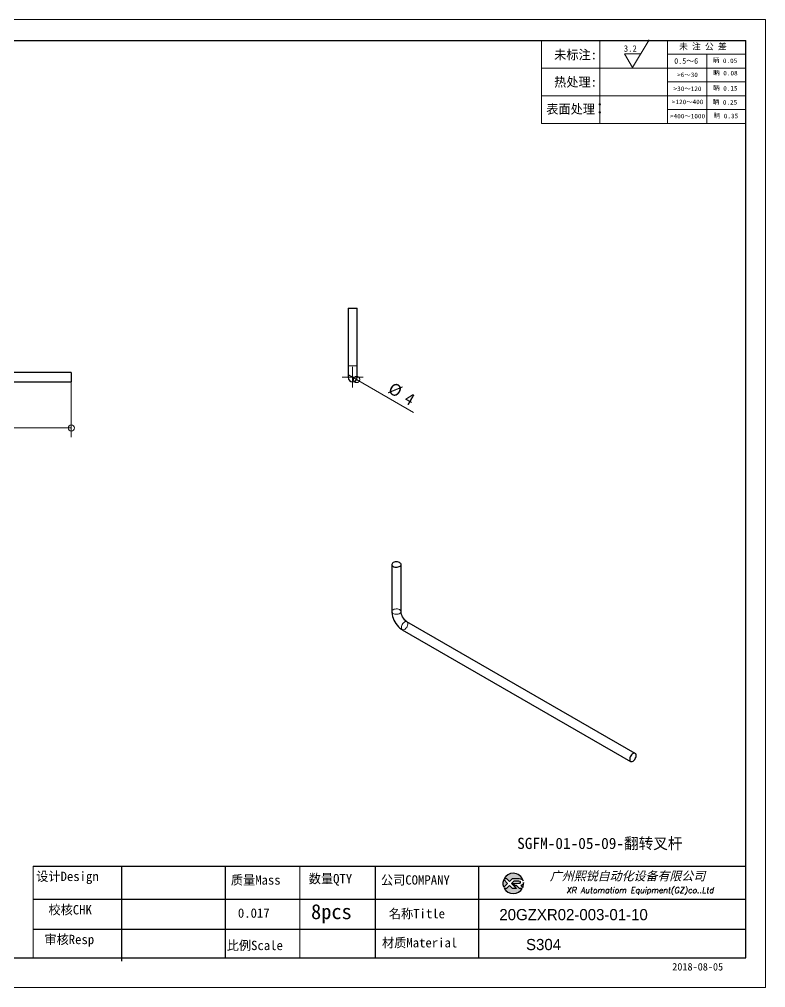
# Model space of a CAD drawing. Header units: millimetres. Extents: x -3862 to 6257, y -4684 to -2127.
# Drawn here: x 4657 to 4980.5, y -4683.6 to -4263.6 of the extents above; entities that cross this region are included whole.
import ezdxf
from ezdxf.enums import TextEntityAlignment as Align

# ---------------------------------------------------------------- set-up
doc = ezdxf.new("R2010")
doc.units = ezdxf.units.MM
for name, pattern in [('AXES', [2, 1.25, -0.25, 0.25, -0.25]), ('DASHED', [19.05, 12.7, -6.35]), ('PHANTOM', [12.7, 6.35, -1.27, 1.27, -1.27, 1.27, -1.27])]:
    doc.linetypes.add(name, pattern=pattern)
for name, color, linetype in [('10', 16, 'Continuous'), ('11', 7, 'Continuous'), ('12', 7, 'Continuous'), ('6', 7, 'Continuous'), ('DIM', 3, 'Continuous'), ('layer 1', 7, 'Continuous'), ('图\\M+19E79\\M+195B6\\M+18E9A', 7, 'Continuous')]:
    doc.layers.add(name, color=color, linetype=linetype)
doc.styles.add('STYLE1', font='')
doc.styles.add('标题\\M+18E9A', font='romand.shx', dxfattribs={"oblique": 10, "bigfont": 'bigfont.shx'})
doc.styles.get('STYLE1').set_extended_font_data('SimSun')

# ---------------------------------------------------------------- blocks, each defined once
blk = doc.blocks.new('*D119')
at = {"layer": '11', "color": 7, "linetype": 'Continuous', "lineweight": 13, "ltscale": 2, "insert": (429.7, 258.15), "char_height": 5.25, "attachment_point": 7, "rotation": 330}
blk.add_mtext('{{%%c}}', dxfattribs=at)
blk = doc.blocks.new('*D120')
at = {"layer": '11', "color": 7, "linetype": 'Continuous', "lineweight": 13, "ltscale": 2, "insert": (436.82, 254.01), "char_height": 5.25, "attachment_point": 7, "rotation": 330}
blk.add_mtext('{4 }', dxfattribs=at)
blk = doc.blocks.new('*D121')
at = {"layer": '10', "color": 16, "linetype": 'Continuous', "lineweight": 13, "ltscale": 2, "insert": (532.49, 405.91), "char_height": 2.7781, "attachment_point": 7}
blk.add_mtext('{\\fSIMSUN|b0|i0|c0|p49;3.2}', dxfattribs=at)
blk = doc.blocks.new('*D122')
at = {"layer": '10', "color": 7, "linetype": 'Continuous', "lineweight": 13, "ltscale": 2, "insert": (571.14, 401.03), "char_height": 1.9844, "attachment_point": 7}
blk.add_mtext('{\\fSIMSUN|b0|i0|c0|p49;眪', dxfattribs=at)
blk = doc.blocks.new('*D123')
at = {"layer": '10', "color": 5, "linetype": 'Continuous', "lineweight": 13, "ltscale": 2, "insert": (573.92, 401.03), "char_height": 1.9844, "attachment_point": 7}
blk.add_mtext('{\\fSIMSUN|b0|i0|c0|p49; 0.05}', dxfattribs=at)
blk = doc.blocks.new('*D124')
at = {"layer": '10', "color": 7, "linetype": 'Continuous', "lineweight": 13, "ltscale": 2, "insert": (571.3, 395.66), "char_height": 1.9844, "attachment_point": 7}
blk.add_mtext('{\\fSIMSUN|b0|i0|c0|p49;眪', dxfattribs=at)
blk = doc.blocks.new('*D125')
at = {"layer": '10', "color": 7, "linetype": 'Continuous', "lineweight": 13, "ltscale": 2, "insert": (574.08, 395.66), "char_height": 1.9844, "attachment_point": 7}
blk.add_mtext('{\\fSIMSUN|b0|i0|c0|p49; 0.08}', dxfattribs=at)
blk = doc.blocks.new('*D126')
at = {"layer": '10', "color": 7, "linetype": 'Continuous', "lineweight": 13, "ltscale": 2, "insert": (571.27, 389.07), "char_height": 1.9844, "attachment_point": 7}
blk.add_mtext('{\\fSIMSUN|b0|i0|c0|p49;眪', dxfattribs=at)
blk = doc.blocks.new('*D127')
at = {"layer": '10', "color": 7, "linetype": 'Continuous', "lineweight": 13, "ltscale": 2, "insert": (574.06, 389.07), "char_height": 1.9844, "attachment_point": 7}
blk.add_mtext('{\\fSIMSUN|b0|i0|c0|p49; 0.15}', dxfattribs=at)
blk = doc.blocks.new('*D128')
at = {"layer": '10', "color": 7, "linetype": 'Continuous', "lineweight": 13, "ltscale": 2, "insert": (571.13, 383.01), "char_height": 1.9844, "attachment_point": 7}
blk.add_mtext('{\\fSIMSUN|b0|i0|c0|p49;眪', dxfattribs=at)
blk = doc.blocks.new('*D129')
at = {"layer": '10', "color": 7, "linetype": 'Continuous', "lineweight": 13, "ltscale": 2, "insert": (573.92, 383.01), "char_height": 1.9844, "attachment_point": 7}
blk.add_mtext('{\\fSIMSUN|b0|i0|c0|p49; 0.25}', dxfattribs=at)
blk = doc.blocks.new('*D130')
at = {"layer": '10', "color": 7, "linetype": 'Continuous', "lineweight": 13, "ltscale": 2, "insert": (571.53, 377.07), "char_height": 1.9844, "attachment_point": 7}
blk.add_mtext('{\\fSIMSUN|b0|i0|c0|p49;眪', dxfattribs=at)
blk = doc.blocks.new('*D131')
at = {"layer": '10', "color": 7, "linetype": 'Continuous', "lineweight": 13, "ltscale": 2, "insert": (574.31, 377.07), "char_height": 1.9844, "attachment_point": 7}
blk.add_mtext('{\\fSIMSUN|b0|i0|c0|p49; 0.35}', dxfattribs=at)
blk = doc.blocks.new('*D132')
at = {"layer": '10', "color": 7, "linetype": 'Continuous', "lineweight": 13, "ltscale": 2, "insert": (281.3, 17.71), "char_height": 4.054, "attachment_point": 7}
blk.add_mtext('{审核Resp}', dxfattribs=at)
blk = doc.blocks.new('*D133')
at = {"layer": '10', "color": 7, "linetype": 'Continuous', "lineweight": 13, "ltscale": 2, "insert": (360.36, 15.83), "char_height": 4.054, "attachment_point": 7}
blk.add_mtext('{比例Scale}', dxfattribs=at)
blk = doc.blocks.new('*D134')
at = {"layer": '10', "color": 7, "linetype": 'Continuous', "lineweight": 13, "ltscale": 2, "insert": (362.13, 44.22), "char_height": 4.054, "attachment_point": 7}
blk.add_mtext('{质量Mass}', dxfattribs=at)
blk = doc.blocks.new('*D135')
at = {"layer": '10', "color": 7, "linetype": 'Continuous', "lineweight": 13, "ltscale": 2, "insert": (430.65, 29.62), "char_height": 4.054, "attachment_point": 7}
blk.add_mtext('{名称Title}', dxfattribs=at)
blk = doc.blocks.new('*D136')
at = {"layer": '10', "color": 7, "linetype": 'Continuous', "lineweight": 13, "ltscale": 2, "insert": (277.77, 44.91), "char_height": 4.054, "attachment_point": 7}
blk.add_mtext('{设计Design}', dxfattribs=at)
blk = doc.blocks.new('*D137')
at = {"layer": '10', "color": 7, "linetype": 'Continuous', "lineweight": 13, "ltscale": 2, "insert": (283.07, 31.29), "char_height": 4.054, "attachment_point": 7}
blk.add_mtext('{校核CHK}', dxfattribs=at)
blk = doc.blocks.new('*D144')
at = {"layer": '10', "color": 7, "linetype": 'Continuous', "lineweight": 13, "ltscale": 2, "insert": (365.18, 30.26), "char_height": 4.054, "attachment_point": 7}
blk.add_mtext('{0.017}', dxfattribs=at)
blk = doc.blocks.new('*D145')
at = {"layer": '10', "color": 7, "linetype": 'Continuous', "lineweight": 13, "ltscale": 2, "insert": (502.32, 402.18), "char_height": 4.054, "attachment_point": 7}
blk.add_mtext('{未标注:}', dxfattribs=at)
blk = doc.blocks.new('*D146')
at = {"layer": '10', "color": 7, "linetype": 'Continuous', "lineweight": 13, "ltscale": 2, "insert": (502.31, 390.34), "char_height": 4.054, "attachment_point": 7}
blk.add_mtext('{热处理:}', dxfattribs=at)
blk = doc.blocks.new('*D147')
at = {"layer": '10', "color": 7, "linetype": 'Continuous', "lineweight": 13, "ltscale": 2, "insert": (498.9, 378.65), "char_height": 4.054, "attachment_point": 7}
blk.add_mtext('{表面处理}', dxfattribs=at)
blk = doc.blocks.new('*D148')
at = {"layer": '10', "color": 7, "linetype": 'Continuous', "lineweight": 13, "ltscale": 2, "insert": (518.68, 378.72), "char_height": 5.25, "attachment_point": 7}
blk.add_mtext('{：}', dxfattribs=at)
blk = doc.blocks.new('*D149')
at = {"layer": '10', "color": 7, "linetype": 'Continuous', "lineweight": 13, "ltscale": 2, "insert": (556.48, 406.58), "char_height": 2.7, "attachment_point": 7}
blk.add_mtext('{未 注 公 差}', dxfattribs=at)
blk = doc.blocks.new('*D150')
at = {"layer": '10', "color": 7, "linetype": 'Continuous', "lineweight": 13, "ltscale": 2, "insert": (554.36, 400.69), "char_height": 2.432, "attachment_point": 7}
blk.add_mtext('{0.5～6}', dxfattribs=at)
blk = doc.blocks.new('*D152')
at = {"layer": '10', "color": 7, "linetype": 'Continuous', "lineweight": 13, "ltscale": 2, "insert": (555.63, 394.92), "char_height": 1.9844, "attachment_point": 7}
blk.add_mtext('{\\fSIMSUN|b0|i0|c0|p49;>6～30}', dxfattribs=at)
blk = doc.blocks.new('*D153')
at = {"layer": '10', "color": 7, "linetype": 'Continuous', "lineweight": 13, "ltscale": 2, "insert": (554.09, 388.9), "char_height": 1.9844, "attachment_point": 7}
blk.add_mtext('{\\fSIMSUN|b0|i0|c0|p49;>30～120}', dxfattribs=at)
blk = doc.blocks.new('*D154')
at = {"layer": '10', "color": 7, "linetype": 'Continuous', "lineweight": 13, "ltscale": 2, "insert": (553.32, 383.19), "char_height": 1.9844, "attachment_point": 7}
blk.add_mtext('{\\fSIMSUN|b0|i0|c0|p49;>120～400}', dxfattribs=at)
blk = doc.blocks.new('*D155')
at = {"layer": '10', "color": 7, "linetype": 'Continuous', "lineweight": 13, "ltscale": 2, "insert": (552.55, 377.01), "char_height": 1.9844, "attachment_point": 7}
blk.add_mtext('{\\fSIMSUN|b0|i0|c0|p49;>400～1000}', dxfattribs=at)
blk = doc.blocks.new('*D157')
at = {"layer": '10', "color": 7, "linetype": 'Continuous', "lineweight": 13, "ltscale": 2, "insert": (553.5, 7.38), "char_height": 3.2432, "attachment_point": 7}
blk.add_mtext('{2018-08-05}', dxfattribs=at)
blk = doc.blocks.new('*D158')
at = {"layer": '10', "color": 16, "linetype": 'Continuous', "lineweight": 13, "ltscale": 2, "insert": (395.92, 44.22), "char_height": 4.054, "attachment_point": 7}
blk.add_mtext('{数量QTY}', dxfattribs=at)
blk = doc.blocks.new('*D159')
at = {"layer": '10', "color": 7, "linetype": 'Continuous', "lineweight": 13, "ltscale": 2, "insert": (395.24, 29.21), "char_height": 6.486, "attachment_point": 7}
blk.add_mtext('{8pcs}', dxfattribs=at)
blk = doc.blocks.new('*D165')
at = {"layer": '10', "color": 7, "linetype": 'Continuous', "lineweight": 13, "ltscale": 2, "insert": (427.22, 44.22), "char_height": 4.0541, "attachment_point": 7}
blk.add_mtext('{公司COMPANY}', dxfattribs=at)
blk = doc.blocks.new('*D166')
at = {"layer": '10', "color": 7, "linetype": 'Continuous', "lineweight": 13, "ltscale": 2, "insert": (427.67, 17.02), "char_height": 4.0541, "attachment_point": 7}
blk.add_mtext('{材质Material}', dxfattribs=at)
blk = doc.blocks.new('XR')
h = blk.add_hatch(color=256)
h.set_gradient(color1=(252, 128, 0), rotation=240, one_color=1, tint=1, name='INVCURVED')
edge = h.paths.add_edge_path()
edge.add_spline(control_points=[(-434.18, -5928.47), (-433.9, -5928.74), (-433.63, -5929.01), (-433.63, -5929.01), (-433.63, -5929.01), (-433.63, -5929.01), (-433.36, -5928.74), (-433.09, -5928.47)], knot_values=[0.5625, 0.5625, 0.5625, 0.5625, 0.625, 0.625, 0.625, 0.625, 0.6875, 0.6875, 0.6875, 0.6875], degree=3, periodic=0)
edge.add_spline(control_points=[(-433.09, -5928.47), (-432.82, -5928.2), (-432.54, -5927.93), (-432.54, -5927.93), (-432.54, -5927.93), (-432.54, -5927.93), (-432.04, -5927.93), (-431.53, -5927.93)], knot_values=[0.4375, 0.4375, 0.4375, 0.4375, 0.5, 0.5, 0.5, 0.5, 0.5625, 0.5625, 0.5625, 0.5625], degree=3, periodic=0)
edge.add_spline(control_points=[(-431.53, -5927.93), (-431.03, -5927.93), (-430.52, -5927.93), (-430.52, -5927.93), (-430.52, -5927.93), (-430, -5927.93), (-429.43, -5927.96), (-429.01, -5928.33)], knot_values=[0.25, 0.25, 0.25, 0.25, 0.3125, 0.3125, 0.3125, 0.3125, 0.4375, 0.4375, 0.4375, 0.4375], degree=3, periodic=0)
edge.add_spline(control_points=[(-429.01, -5928.33), (-428.88, -5928.44), (-428.78, -5928.59), (-428.71, -5928.75)], knot_values=[0.125, 0.125, 0.125, 0.125, 0.25, 0.25, 0.25, 0.25], degree=3, periodic=0)
edge.add_spline(control_points=[(-428.71, -5928.75), (-429.13, -5927.18), (-430.58, -5926.02), (-432.31, -5926.02)], knot_values=[0, 0, 0, 0, 0.125, 0.125, 0.125, 0.125], degree=3, periodic=0)
edge.add_spline(control_points=[(-432.31, -5926.02), (-433.72, -5926.02), (-434.94, -5926.79), (-435.58, -5927.93)], knot_values=[0.875, 0.875, 0.875, 0.875, 1, 1, 1, 1], degree=3, periodic=0)
edge.add_spline(control_points=[(-435.58, -5927.93), (-435.58, -5927.93), (-434.72, -5927.93), (-434.72, -5927.93), (-434.72, -5927.93), (-434.72, -5927.93), (-434.45, -5928.2), (-434.18, -5928.47)], knot_values=[0.6875, 0.6875, 0.6875, 0.6875, 0.8125, 0.8125, 0.8125, 0.8125, 0.875, 0.875, 0.875, 0.875], degree=3, periodic=0)
edge = h.paths.add_edge_path()
edge.add_spline(control_points=[(-434.79, -5929.26), (-435.04, -5929.02), (-435.34, -5928.72), (-435.54, -5928.53)], knot_values=[0.562504, 0.562504, 0.562504, 0.562504, 0.656252, 0.656252, 0.656252, 0.656252], degree=3, periodic=0)
edge.add_spline(control_points=[(-435.54, -5928.53), (-435.67, -5928.4), (-435.76, -5928.31), (-435.76, -5928.31), (-435.76, -5928.31), (-435.94, -5928.74), (-436.03, -5929.21), (-436.03, -5929.71)], knot_values=[0.25, 0.25, 0.25, 0.25, 0.312504, 0.312504, 0.312504, 0.312504, 0.562504, 0.562504, 0.562504, 0.562504], degree=3, periodic=0)
edge.add_spline(control_points=[(-436.03, -5929.71), (-436.03, -5930.2), (-435.94, -5930.67), (-435.76, -5931.1), (-435.76, -5931.1), (-435.4, -5930.75), (-435.05, -5930.4)], knot_values=[0.874998, 0.874998, 0.874998, 0.874998, 1.124998, 1.124998, 1.124998, 1.25, 1.25, 1.25, 1.25], degree=3, periodic=0)
edge.add_spline(control_points=[(-435.05, -5930.4), (-434.7, -5930.05), (-434.34, -5929.71), (-434.34, -5929.71), (-434.34, -5929.71), (-434.34, -5929.71), (-434.34, -5929.71), (-434.34, -5929.71)], knot_values=[0.749878, 0.749878, 0.749878, 0.749878, 0.874875, 0.874875, 0.874875, 0.874875, 0.874998, 0.874998, 0.874998, 0.874998], degree=3, periodic=0)
edge.add_spline(control_points=[(-434.34, -5929.71), (-434.34, -5929.71), (-434.34, -5929.71), (-434.34, -5929.71)], knot_values=[0.749634, 0.749634, 0.749634, 0.749634, 0.749817, 0.749817, 0.749817, 0.749817], degree=3, periodic=0)
edge.add_spline(control_points=[(-434.35, -5929.7), (-434.35, -5929.7), (-434.35, -5929.7), (-434.35, -5929.7)], knot_values=[0.738281, 0.738281, 0.738281, 0.738281, 0.742188, 0.742188, 0.742188, 0.742188], degree=3, periodic=0)
edge.add_spline(control_points=[(-434.35, -5929.7), (-434.36, -5929.69), (-434.37, -5929.68), (-434.38, -5929.67)], knot_values=[0.726563, 0.726563, 0.726563, 0.726563, 0.738281, 0.738281, 0.738281, 0.738281], degree=3, periodic=0)
edge.add_spline(control_points=[(-434.38, -5929.67), (-434.38, -5929.66), (-434.39, -5929.65), (-434.4, -5929.65)], knot_values=[0.718751, 0.718751, 0.718751, 0.718751, 0.726563, 0.726563, 0.726563, 0.726563], degree=3, periodic=0)
edge.add_spline(control_points=[(-434.4, -5929.65), (-434.42, -5929.63), (-434.45, -5929.6), (-434.47, -5929.58)], knot_values=[0.703126, 0.703126, 0.703126, 0.703126, 0.718751, 0.718751, 0.718751, 0.718751], degree=3, periodic=0)
edge.add_spline(control_points=[(-434.47, -5929.58), (-434.5, -5929.55), (-434.53, -5929.52), (-434.56, -5929.49)], knot_values=[0.687501, 0.687501, 0.687501, 0.687501, 0.703126, 0.703126, 0.703126, 0.703126], degree=3, periodic=0)
edge.add_spline(control_points=[(-434.56, -5929.49), (-434.63, -5929.42), (-434.71, -5929.35), (-434.79, -5929.26)], knot_values=[0.656252, 0.656252, 0.656252, 0.656252, 0.687501, 0.687501, 0.687501, 0.687501], degree=3, periodic=0)
h = blk.add_hatch(color=256)
h.set_gradient(color1=(3, 72, 255), color2=(0, 41, 153), one_color=1, tint=0.3, name='HEMISPHERICAL')
edge = h.paths.add_edge_path()
edge.add_spline(control_points=[(-432.54, -5929.67), (-432.26, -5929.95), (-431.94, -5930.23), (-431.66, -5930.51), (-431.66, -5930.51), (-431.66, -5930.51), (-431.66, -5930.51), (-431.66, -5930.51)], knot_values=[0.736842, 0.736842, 0.736842, 0.736842, 0.789474, 0.789474, 0.789474, 0.789474, 0.802633, 0.802633, 0.802633, 0.802633], degree=3, periodic=0)
edge.add_spline(control_points=[(-431.66, -5930.51), (-431.65, -5930.51), (-431.65, -5930.52), (-431.65, -5930.52)], knot_values=[0.802633, 0.802633, 0.802633, 0.802633, 0.815791, 0.815791, 0.815791, 0.815791], degree=3, periodic=0)
edge.add_spline(control_points=[(-431.65, -5930.52), (-431.64, -5930.53), (-431.64, -5930.53), (-431.64, -5930.53)], knot_values=[0.815791, 0.815791, 0.815791, 0.815791, 0.82237, 0.82237, 0.82237, 0.82237], degree=3, periodic=0)
edge.add_spline(control_points=[(-431.64, -5930.53), (-431.64, -5930.53), (-431.64, -5930.53), (-431.63, -5930.54)], knot_values=[0.82237, 0.82237, 0.82237, 0.82237, 0.828949, 0.828949, 0.828949, 0.828949], degree=3, periodic=0)
edge.add_spline(control_points=[(-431.63, -5930.54), (-431.63, -5930.54), (-431.63, -5930.54), (-431.63, -5930.54), (-431.63, -5930.54), (-431.63, -5930.54), (-431.59, -5930.54), (-431.52, -5930.54)], knot_values=[0.841901, 0.841901, 0.841901, 0.841901, 0.842105, 0.842105, 0.842105, 0.842105, 0.855264, 0.855264, 0.855264, 0.855264], degree=3, periodic=0)
edge.add_spline(control_points=[(-431.52, -5930.54), (-431.46, -5930.54), (-431.38, -5930.54), (-431.3, -5930.54)], knot_values=[0.855264, 0.855264, 0.855264, 0.855264, 0.868422, 0.868422, 0.868422, 0.868422], degree=3, periodic=0)
edge.add_spline(control_points=[(-431.3, -5930.54), (-431.26, -5930.54), (-431.22, -5930.54), (-431.18, -5930.54)], knot_values=[0.868422, 0.868422, 0.868422, 0.868422, 0.875, 0.875, 0.875, 0.875], degree=3, periodic=0)
edge.add_spline(control_points=[(-431.18, -5930.54), (-431.14, -5930.54), (-431.1, -5930.54), (-431.07, -5930.54)], knot_values=[0.875, 0.875, 0.875, 0.875, 0.881579, 0.881579, 0.881579, 0.881579], degree=3, periodic=0)
edge.add_spline(control_points=[(-431.07, -5930.54), (-431.05, -5930.54), (-431.04, -5930.54), (-431.03, -5930.54)], knot_values=[0.881579, 0.881579, 0.881579, 0.881579, 0.884869, 0.884869, 0.884869, 0.884869], degree=3, periodic=0)
edge.add_spline(control_points=[(-431.03, -5930.54), (-431.02, -5930.54), (-431, -5930.54), (-431, -5930.54)], knot_values=[0.884869, 0.884869, 0.884869, 0.884869, 0.888158, 0.888158, 0.888158, 0.888158], degree=3, periodic=0)
edge.add_spline(control_points=[(-431, -5930.54), (-430.99, -5930.54), (-430.99, -5930.54), (-430.98, -5930.54)], knot_values=[0.888158, 0.888158, 0.888158, 0.888158, 0.889803, 0.889803, 0.889803, 0.889803], degree=3, periodic=0)
edge.add_spline(control_points=[(-430.98, -5930.54), (-430.98, -5930.54), (-430.98, -5930.54), (-430.97, -5930.54)], knot_values=[0.889803, 0.889803, 0.889803, 0.889803, 0.891447, 0.891447, 0.891447, 0.891447], degree=3, periodic=0)
edge.add_spline(control_points=[(-430.97, -5930.54), (-430.97, -5930.54), (-430.97, -5930.54), (-430.97, -5930.54)], knot_values=[0.891447, 0.891447, 0.891447, 0.891447, 0.89227, 0.89227, 0.89227, 0.89227], degree=3, periodic=0)
edge.add_spline(control_points=[(-430.97, -5930.54), (-430.97, -5930.54), (-430.97, -5930.54), (-430.97, -5930.54)], knot_values=[0.89227, 0.89227, 0.89227, 0.89227, 0.893092, 0.893092, 0.893092, 0.893092], degree=3, periodic=0)
edge.add_spline(control_points=[(-430.97, -5930.54), (-430.97, -5930.54), (-430.97, -5930.54), (-430.97, -5930.54)], knot_values=[0.893092, 0.893092, 0.893092, 0.893092, 0.893503, 0.893503, 0.893503, 0.893503], degree=3, periodic=0)
edge.add_spline(control_points=[(-430.97, -5930.54), (-430.97, -5930.54), (-430.97, -5930.54), (-430.97, -5930.54)], knot_values=[0.893503, 0.893503, 0.893503, 0.893503, 0.893914, 0.893914, 0.893914, 0.893914], degree=3, periodic=0)
edge.add_spline(control_points=[(-430.97, -5930.54), (-430.97, -5930.54), (-430.97, -5930.54), (-430.97, -5930.54)], knot_values=[0.893914, 0.893914, 0.893914, 0.893914, 0.89412, 0.89412, 0.89412, 0.89412], degree=3, periodic=0)
edge.add_spline(control_points=[(-430.97, -5930.54), (-430.97, -5930.54), (-430.97, -5930.54), (-430.97, -5930.54)], knot_values=[0.89412, 0.89412, 0.89412, 0.89412, 0.894326, 0.894326, 0.894326, 0.894326], degree=3, periodic=0)
edge.add_spline(control_points=[(-430.97, -5930.54), (-430.97, -5930.54), (-430.97, -5930.54), (-430.97, -5930.54)], knot_values=[0.894428, 0.894428, 0.894428, 0.894428, 0.894531, 0.894531, 0.894531, 0.894531], degree=3, periodic=0)
edge.add_spline(control_points=[(-430.97, -5930.54), (-430.97, -5930.54), (-430.97, -5930.54), (-430.97, -5930.54)], knot_values=[0.894531, 0.894531, 0.894531, 0.894531, 0.894583, 0.894583, 0.894583, 0.894583], degree=3, periodic=0)
edge.add_spline(control_points=[(-430.97, -5930.54), (-430.97, -5930.54), (-430.97, -5930.54), (-430.97, -5930.54), (-430.97, -5930.54), (-430.97, -5930.54), (-430.73, -5930.78), (-430.49, -5931.01)], knot_values=[0.894685, 0.894685, 0.894685, 0.894685, 0.894737, 0.894737, 0.894737, 0.894737, 0.921052, 0.921052, 0.921052, 0.921052], degree=3, periodic=0)
edge.add_spline(control_points=[(-430.49, -5931.01), (-430.26, -5931.24), (-430.02, -5931.48), (-430.02, -5931.48)], knot_values=[0.921052, 0.921052, 0.921052, 0.921052, 0.947368, 0.947368, 0.947368, 0.947368], degree=3, periodic=0)
edge.add_spline(control_points=[(-430.02, -5931.48), (-430.02, -5931.48), (-430.02, -5931.48), (-430.02, -5931.48)], knot_values=[0.947522, 0.947522, 0.947522, 0.947522, 0.947573, 0.947573, 0.947573, 0.947573], degree=3, periodic=0)
edge.add_spline(control_points=[(-430.02, -5931.48), (-430.02, -5931.48), (-430.02, -5931.48), (-430.02, -5931.48)], knot_values=[0.947573, 0.947573, 0.947573, 0.947573, 0.947676, 0.947676, 0.947676, 0.947676], degree=3, periodic=0)
edge.add_spline(control_points=[(-430.02, -5931.48), (-430.02, -5931.48), (-430.02, -5931.48), (-430.02, -5931.48)], knot_values=[0.947676, 0.947676, 0.947676, 0.947676, 0.947779, 0.947779, 0.947779, 0.947779], degree=3, periodic=0)
edge.add_spline(control_points=[(-430.02, -5931.48), (-430.02, -5931.48), (-430.02, -5931.48), (-430.02, -5931.48)], knot_values=[0.947779, 0.947779, 0.947779, 0.947779, 0.947984, 0.947984, 0.947984, 0.947984], degree=3, periodic=0)
edge.add_spline(control_points=[(-430.02, -5931.48), (-430.02, -5931.48), (-430.02, -5931.48), (-430.02, -5931.48)], knot_values=[0.947984, 0.947984, 0.947984, 0.947984, 0.94819, 0.94819, 0.94819, 0.94819], degree=3, periodic=0)
edge.add_spline(control_points=[(-430.02, -5931.48), (-430.02, -5931.48), (-430.02, -5931.48), (-430.02, -5931.48)], knot_values=[0.94819, 0.94819, 0.94819, 0.94819, 0.948601, 0.948601, 0.948601, 0.948601], degree=3, periodic=0)
edge.add_spline(control_points=[(-430.02, -5931.48), (-430.02, -5931.48), (-430.02, -5931.48), (-430.02, -5931.48)], knot_values=[0.948601, 0.948601, 0.948601, 0.948601, 0.949012, 0.949012, 0.949012, 0.949012], degree=3, periodic=0)
edge.add_spline(control_points=[(-430.02, -5931.48), (-430.02, -5931.48), (-430.01, -5931.48), (-430.01, -5931.48)], knot_values=[0.949012, 0.949012, 0.949012, 0.949012, 0.949834, 0.949834, 0.949834, 0.949834], degree=3, periodic=0)
edge.add_spline(control_points=[(-430.01, -5931.48), (-430.01, -5931.48), (-430.01, -5931.48), (-430.01, -5931.48)], knot_values=[0.949834, 0.949834, 0.949834, 0.949834, 0.950657, 0.950657, 0.950657, 0.950657], degree=3, periodic=0)
edge.add_spline(control_points=[(-430.01, -5931.48), (-430.01, -5931.48), (-430, -5931.48), (-430, -5931.48)], knot_values=[0.950657, 0.950657, 0.950657, 0.950657, 0.952301, 0.952301, 0.952301, 0.952301], degree=3, periodic=0)
edge.add_spline(control_points=[(-430, -5931.48), (-429.99, -5931.48), (-429.98, -5931.48), (-429.98, -5931.48)], knot_values=[0.952301, 0.952301, 0.952301, 0.952301, 0.953946, 0.953946, 0.953946, 0.953946], degree=3, periodic=0)
edge.add_spline(control_points=[(-429.98, -5931.48), (-429.96, -5931.48), (-429.95, -5931.48), (-429.93, -5931.48)], knot_values=[0.953946, 0.953946, 0.953946, 0.953946, 0.957236, 0.957236, 0.957236, 0.957236], degree=3, periodic=0)
edge.add_spline(control_points=[(-429.93, -5931.48), (-429.91, -5931.48), (-429.89, -5931.48), (-429.87, -5931.48)], knot_values=[0.957236, 0.957236, 0.957236, 0.957236, 0.960525, 0.960525, 0.960525, 0.960525], degree=3, periodic=0)
edge.add_spline(control_points=[(-429.87, -5931.48), (-429.82, -5931.48), (-429.77, -5931.48), (-429.71, -5931.48)], knot_values=[0.960525, 0.960525, 0.960525, 0.960525, 0.967104, 0.967104, 0.967104, 0.967104], degree=3, periodic=0)
edge.add_spline(control_points=[(-429.71, -5931.48), (-429.65, -5931.48), (-429.59, -5931.48), (-429.53, -5931.48)], knot_values=[0.967104, 0.967104, 0.967104, 0.967104, 0.973683, 0.973683, 0.973683, 0.973683], degree=3, periodic=0)
edge.add_spline(control_points=[(-429.53, -5931.48), (-429.41, -5931.48), (-429.29, -5931.48), (-429.19, -5931.48)], knot_values=[0.973683, 0.973683, 0.973683, 0.973683, 0.98684, 0.98684, 0.98684, 0.98684], degree=3, periodic=0)
edge.add_spline(control_points=[(-429.19, -5931.48), (-429.1, -5931.48), (-429.04, -5931.48), (-429.04, -5931.48), (-429.67, -5932.62), (-430.9, -5933.39), (-432.31, -5933.39)], knot_values=[0.98684, 0.98684, 0.98684, 0.98684, 1, 1, 1, 1.052632, 1.052632, 1.052632, 1.052632], degree=3, periodic=0)
edge.add_spline(control_points=[(-432.31, -5933.39), (-433.72, -5933.39), (-434.94, -5932.62), (-435.58, -5931.48), (-435.58, -5931.48), (-435.58, -5931.48), (-435.36, -5931.48), (-435.15, -5931.48)], knot_values=[0.052632, 0.052632, 0.052632, 0.052632, 0.105263, 0.105263, 0.105263, 0.105263, 0.131579, 0.131579, 0.131579, 0.131579], degree=3, periodic=0)
edge.add_spline(control_points=[(-435.15, -5931.48), (-434.93, -5931.48), (-434.72, -5931.48), (-434.72, -5931.48), (-434.72, -5931.48), (-434.72, -5931.48), (-434.45, -5931.21), (-434.18, -5930.94)], knot_values=[0.131579, 0.131579, 0.131579, 0.131579, 0.157895, 0.157895, 0.157895, 0.157895, 0.184211, 0.184211, 0.184211, 0.184211], degree=3, periodic=0)
edge.add_spline(control_points=[(-434.18, -5930.94), (-433.9, -5930.67), (-433.63, -5930.4), (-433.63, -5930.4), (-433.63, -5930.4), (-433.63, -5930.4), (-433.36, -5930.67), (-433.09, -5930.94)], knot_values=[0.184211, 0.184211, 0.184211, 0.184211, 0.210526, 0.210526, 0.210526, 0.210526, 0.236842, 0.236842, 0.236842, 0.236842], degree=3, periodic=0)
edge.add_spline(control_points=[(-433.09, -5930.94), (-432.82, -5931.21), (-432.54, -5931.48), (-432.54, -5931.48), (-432.54, -5931.48), (-432.54, -5931.48), (-432.19, -5931.48), (-431.83, -5931.48)], knot_values=[0.236842, 0.236842, 0.236842, 0.236842, 0.263158, 0.263158, 0.263158, 0.263158, 0.289474, 0.289474, 0.289474, 0.289474], degree=3, periodic=0)
edge.add_spline(control_points=[(-431.83, -5931.48), (-431.48, -5931.48), (-431.12, -5931.48), (-431.12, -5931.48), (-431.12, -5931.48), (-431.12, -5931.48), (-431.57, -5931.03), (-432.02, -5930.59)], knot_values=[0.289474, 0.289474, 0.289474, 0.289474, 0.315789, 0.315789, 0.315789, 0.315789, 0.342105, 0.342105, 0.342105, 0.342105], degree=3, periodic=0)
edge.add_spline(control_points=[(-432.02, -5930.59), (-432.47, -5930.15), (-432.92, -5929.71), (-432.92, -5929.71), (-432.92, -5929.71), (-432.92, -5929.71), (-432.71, -5929.5), (-432.5, -5929.29)], knot_values=[0.342105, 0.342105, 0.342105, 0.342105, 0.368421, 0.368421, 0.368421, 0.368421, 0.394737, 0.394737, 0.394737, 0.394737], degree=3, periodic=0)
edge.add_spline(control_points=[(-432.5, -5929.29), (-432.3, -5929.09), (-432.09, -5928.88), (-432.09, -5928.88)], knot_values=[0.394737, 0.394737, 0.394737, 0.394737, 0.421053, 0.421053, 0.421053, 0.421053], degree=3, periodic=0)
edge.add_spline(control_points=[(-432.09, -5928.88), (-432.09, -5928.88), (-432.06, -5928.86), (-432.06, -5928.86)], knot_values=[0.421053, 0.421053, 0.421053, 0.421053, 0.473684, 0.473684, 0.473684, 0.473684], degree=3, periodic=0)
edge.add_spline(control_points=[(-432.06, -5928.86), (-432.06, -5928.86), (-432.06, -5928.86), (-432.06, -5928.86), (-432.06, -5928.86), (-432.06, -5928.86), (-430.4, -5928.86), (-430.26, -5928.86)], knot_values=[0.473684, 0.473684, 0.473684, 0.473684, 0.473684, 0.473684, 0.473684, 0.473684, 0.526316, 0.526316, 0.526316, 0.526316], degree=3, periodic=0)
edge.add_spline(control_points=[(-430.26, -5928.86), (-429.54, -5928.86), (-429.62, -5929.4), (-429.83, -5929.55)], knot_values=[0.526316, 0.526316, 0.526316, 0.526316, 0.578947, 0.578947, 0.578947, 0.578947], degree=3, periodic=0)
edge.add_spline(control_points=[(-429.83, -5929.55), (-429.94, -5929.62), (-430.08, -5929.65), (-430.26, -5929.65), (-430.26, -5929.65), (-430.26, -5929.65), (-430.48, -5929.65), (-430.71, -5929.66)], knot_values=[0.578947, 0.578947, 0.578947, 0.578947, 0.631579, 0.631579, 0.631579, 0.631579, 0.657895, 0.657895, 0.657895, 0.657895], degree=3, periodic=0)
edge.add_spline(control_points=[(-430.71, -5929.66), (-430.93, -5929.66), (-431.15, -5929.67), (-431.15, -5929.67), (-431.15, -5929.67), (-431.15, -5929.67), (-432.54, -5929.67), (-432.54, -5929.67)], knot_values=[0.657895, 0.657895, 0.657895, 0.657895, 0.684211, 0.684211, 0.684211, 0.684211, 0.736842, 0.736842, 0.736842, 0.736842], degree=3, periodic=0)
edge = h.paths.add_edge_path()
edge.add_spline(control_points=[(-428.6, -5929.32), (-428.61, -5929.67), (-428.76, -5930), (-429.06, -5930.22)], knot_values=[0.8, 0.8, 0.8, 0.8, 1, 1, 1, 1], degree=3, periodic=0)
edge.add_spline(control_points=[(-429.06, -5930.22), (-429.22, -5930.34), (-429.41, -5930.43), (-429.61, -5930.48)], knot_values=[0.6, 0.6, 0.6, 0.6, 0.8, 0.8, 0.8, 0.8], degree=3, periodic=0)
edge.add_spline(control_points=[(-429.61, -5930.48), (-429.61, -5930.48), (-428.9, -5931.19), (-428.9, -5931.19), (-428.9, -5931.19), (-428.69, -5930.73), (-428.58, -5930.23), (-428.58, -5929.71)], knot_values=[0.2, 0.2, 0.2, 0.2, 0.4, 0.4, 0.4, 0.4, 0.6, 0.6, 0.6, 0.6], degree=3, periodic=0)
edge.add_spline(control_points=[(-428.58, -5929.71), (-428.58, -5929.58), (-428.59, -5929.45), (-428.6, -5929.32)], knot_values=[0, 0, 0, 0, 0.2, 0.2, 0.2, 0.2], degree=3, periodic=0)
at = {"layer": 'layer 1', "color": 30}
for points, knots in [([(-435.76, -5931.1), (-435.94, -5930.67), (-436.03, -5930.2), (-436.03, -5929.71), (-436.03, -5929.71), (-436.03, -5929.21), (-435.94, -5928.74), (-435.76, -5928.31), (-435.76, -5928.31), (-435.76, -5928.31), (-434.34, -5929.71), (-434.34, -5929.71), (-434.34, -5929.71), (-434.34, -5929.71), (-435.76, -5931.1), (-435.76, -5931.1)], [0, 0, 0, 0, 0.25, 0.25, 0.25, 0.25, 0.5, 0.5, 0.5, 0.5, 0.75, 0.75, 0.75, 0.75, 1, 1, 1, 1]), ([(-432.31, -5926.02), (-430.58, -5926.02), (-429.13, -5927.18), (-428.71, -5928.75), (-428.71, -5928.75), (-428.78, -5928.59), (-428.88, -5928.44), (-429.01, -5928.33), (-429.01, -5928.33), (-429.43, -5927.96), (-430, -5927.93), (-430.52, -5927.93), (-430.52, -5927.93), (-430.52, -5927.93), (-432.54, -5927.93), (-432.54, -5927.93), (-432.54, -5927.93), (-432.54, -5927.93), (-433.63, -5929.01), (-433.63, -5929.01), (-433.63, -5929.01), (-433.63, -5929.01), (-434.72, -5927.93), (-434.72, -5927.93), (-434.72, -5927.93), (-434.72, -5927.93), (-435.58, -5927.93), (-435.58, -5927.93), (-435.58, -5927.93), (-434.94, -5926.79), (-433.72, -5926.02), (-432.31, -5926.02)], [0, 0, 0, 0, 0.125, 0.125, 0.125, 0.125, 0.25, 0.25, 0.25, 0.25, 0.375, 0.375, 0.375, 0.375, 0.5, 0.5, 0.5, 0.5, 0.625, 0.625, 0.625, 0.625, 0.75, 0.75, 0.75, 0.75, 0.875, 0.875, 0.875, 0.875, 1, 1, 1, 1])]:
    blk.add_open_spline(points, degree=3, knots=knots, dxfattribs=at)
at = {"layer": 'layer 1', "color": 154}
for points, knots in [([(-429.04, -5931.48), (-429.67, -5932.62), (-430.9, -5933.39), (-432.31, -5933.39), (-432.31, -5933.39), (-433.72, -5933.39), (-434.94, -5932.62), (-435.58, -5931.48), (-435.58, -5931.48), (-435.58, -5931.48), (-434.72, -5931.48), (-434.72, -5931.48), (-434.72, -5931.48), (-434.72, -5931.48), (-433.63, -5930.4), (-433.63, -5930.4), (-433.63, -5930.4), (-433.63, -5930.4), (-432.54, -5931.48), (-432.54, -5931.48), (-432.54, -5931.48), (-432.54, -5931.48), (-431.12, -5931.48), (-431.12, -5931.48), (-431.12, -5931.48), (-431.12, -5931.48), (-432.92, -5929.71), (-432.92, -5929.71), (-432.92, -5929.71), (-432.92, -5929.71), (-432.09, -5928.88), (-432.09, -5928.88), (-432.09, -5928.88), (-432.09, -5928.88), (-432.06, -5928.86), (-432.06, -5928.86), (-432.06, -5928.86), (-432.06, -5928.86), (-430.4, -5928.86), (-430.26, -5928.86), (-430.26, -5928.86), (-429.54, -5928.86), (-429.62, -5929.4), (-429.83, -5929.55), (-429.83, -5929.55), (-429.94, -5929.62), (-430.08, -5929.65), (-430.26, -5929.65), (-430.26, -5929.65), (-430.26, -5929.65), (-431.15, -5929.67), (-431.15, -5929.67), (-431.15, -5929.67), (-431.15, -5929.67), (-432.54, -5929.67), (-432.54, -5929.67), (-432.54, -5929.67), (-432.26, -5929.95), (-431.94, -5930.23), (-431.66, -5930.51), (-431.66, -5930.51), (-431.66, -5930.51), (-431.63, -5930.54), (-431.63, -5930.54), (-431.63, -5930.54), (-431.63, -5930.54), (-430.97, -5930.54), (-430.97, -5930.54), (-430.97, -5930.54), (-430.97, -5930.54), (-430.02, -5931.48), (-430.02, -5931.48), (-430.02, -5931.48), (-430.02, -5931.48), (-429.04, -5931.48), (-429.04, -5931.48)], [0, 0, 0, 0, 0.052632, 0.052632, 0.052632, 0.052632, 0.105263, 0.105263, 0.105263, 0.105263, 0.157895, 0.157895, 0.157895, 0.157895, 0.210526, 0.210526, 0.210526, 0.210526, 0.263158, 0.263158, 0.263158, 0.263158, 0.315789, 0.315789, 0.315789, 0.315789, 0.368421, 0.368421, 0.368421, 0.368421, 0.421053, 0.421053, 0.421053, 0.421053, 0.473684, 0.473684, 0.473684, 0.473684, 0.526316, 0.526316, 0.526316, 0.526316, 0.578947, 0.578947, 0.578947, 0.578947, 0.631579, 0.631579, 0.631579, 0.631579, 0.684211, 0.684211, 0.684211, 0.684211, 0.736842, 0.736842, 0.736842, 0.736842, 0.789474, 0.789474, 0.789474, 0.789474, 0.842105, 0.842105, 0.842105, 0.842105, 0.894737, 0.894737, 0.894737, 0.894737, 0.947368, 0.947368, 0.947368, 0.947368, 1, 1, 1, 1]), ([(-428.6, -5929.32), (-428.59, -5929.45), (-428.58, -5929.58), (-428.58, -5929.71), (-428.58, -5929.71), (-428.58, -5930.23), (-428.69, -5930.73), (-428.9, -5931.19), (-428.9, -5931.19), (-428.9, -5931.19), (-429.61, -5930.48), (-429.61, -5930.48), (-429.61, -5930.48), (-429.41, -5930.43), (-429.22, -5930.34), (-429.06, -5930.22), (-429.06, -5930.22), (-428.76, -5930), (-428.61, -5929.67), (-428.6, -5929.32)], [0, 0, 0, 0, 0.2, 0.2, 0.2, 0.2, 0.4, 0.4, 0.4, 0.4, 0.6, 0.6, 0.6, 0.6, 0.8, 0.8, 0.8, 0.8, 1, 1, 1, 1])]:
    blk.add_open_spline(points, degree=3, knots=knots, dxfattribs=at)
blk = doc.blocks.new('XR-0001')
at = {"layer": 'DIM', "xscale": 1.199999999999818, "yscale": 1.199999999999818, "zscale": 1.199999999999818}
blk.add_blockref('XR', (486.26, 7108.21), dxfattribs=at)
at = {"layer": '图\\M+19E79\\M+195B6\\M+18E9A', "color": 7, "lineweight": -3, "style": 'STYLE1', "oblique": 15}
blk.add_text('广州熙锐自动化设备有限公司 ', height=3.8, dxfattribs=at).set_placement((-16.65, -6.14))
at = {"layer": '图\\M+19E79\\M+195B6\\M+18E9A', "color": 7, "style": '标题\\M+18E9A', "oblique": 10}
blk.add_text('XR Automatiom Equipment(GZ)co..Ltd', height=2.5, dxfattribs=at).set_placement((22.45, -10.53), align=Align.MIDDLE)
blk = doc.blocks.new('*D156')
at = {"layer": '10', "color": 7, "linetype": 'Continuous', "lineweight": 13, "ltscale": 2, "insert": (478.53, 29.16), "char_height": 4.8649, "attachment_point": 7}
blk.add_mtext('{SGFM-01-05-09-翻转叉杆}', dxfattribs=at)

msp = doc.modelspace()

# ---------------------------------------------------------------- linework, layer by layer
at = {"color": 7, "linetype": 'Continuous', "lineweight": 25, "ltscale": 2}
for p, q in [((4799.449, -4388.832), (4799.449, -4413.832)), ((4799.449, -4388.832), (4801.449, -4388.832)), ((4801.449, -4388.832), (4803.449, -4388.832)), ((4803.449, -4413.832), (4803.449, -4388.832)), ((4799.449, -4413.832), (4799.449, -4418.832)), ((4803.449, -4418.832), (4803.449, -4413.832)), ((4679.465, -4416.832), (4539.465, -4416.832)), ((4679.465, -4416.832), (4679.465, -4420.832)), ((4539.465, -4420.832), (4679.465, -4420.832)), ((4818.448, -4500.071), (4818.448, -4520.484)), ((4822.448, -4520.484), (4822.448, -4500.071)), ((4923.978, -4582.024), (4824.983, -4524.876)), ((4822.984, -4528.34), (4921.979, -4585.489))]:
    msp.add_line(p, q, dxfattribs=at)
at = {"color": 7, "linetype": 'PHANTOM', "lineweight": 18, "ltscale": 2}
for p, q in [((4799.449, -4413.832), (4801.449, -4413.832)), ((4801.449, -4413.832), (4803.449, -4413.832))]:
    msp.add_line(p, q, dxfattribs=at)
at = {"color": 7, "linetype": 'AXES', "lineweight": 18, "ltscale": 2}
for p, q in [((4801.449, -4416.332), (4801.449, -4414.332)), ((4798.949, -4418.832), (4796.949, -4418.832)), ((4801.449, -4421.332), (4801.449, -4423.332)), ((4803.949, -4418.832), (4805.949, -4418.832))]:
    msp.add_line(p, q, dxfattribs=at)
at = {"color": 7, "linetype": 'Continuous', "lineweight": 18, "ltscale": 2}
for q in [(4801.449, -4416.332), (4798.949, -4418.832), (4801.449, -4421.332), (4803.949, -4418.832)]:
    msp.add_line((4801.449, -4418.832), q, dxfattribs=at)
at = {"color": 7, "linetype": 'Continuous', "lineweight": 25, "ltscale": 2}
for points in [[(4819.034, -4499.254), (4818.727, -4499.483), (4818.527, -4499.749), (4818.449, -4500.035), (4818.496, -4500.323), (4818.666, -4500.595), (4818.948, -4500.834), (4819.324, -4501.026), (4819.771, -4501.157), (4820.26, -4501.22), (4820.761, -4501.211), (4821.242, -4501.13), (4821.674, -4500.983), (4822.028, -4500.778), (4822.284, -4500.529), (4822.423, -4500.251), (4822.439, -4499.962), (4822.33, -4499.68), (4822.102, -4499.422), (4821.771, -4499.205), (4821.356, -4499.042), (4820.884, -4498.944), (4820.385, -4498.917), (4819.89, -4498.962), (4819.43, -4499.077), (4819.034, -4499.254)], [(4818.448, -4520.484), (4818.463, -4520.938), (4818.56, -4521.752), (4818.744, -4522.574), (4819.008, -4523.392), (4819.346, -4524.195), (4819.753, -4524.971), (4820.222, -4525.711), (4820.748, -4526.406), (4821.327, -4527.045), (4821.953, -4527.619), (4822.624, -4528.117), (4822.984, -4528.34)], [(4824.983, -4524.876), (4824.819, -4524.773), (4824.485, -4524.521), (4824.131, -4524.192), (4823.777, -4523.79), (4823.439, -4523.33), (4823.135, -4522.826), (4822.878, -4522.3), (4822.679, -4521.774), (4822.542, -4521.274), (4822.467, -4520.823), (4822.448, -4520.484)], [(4924.393, -4582.94), (4924.348, -4582.56), (4924.218, -4582.254), (4924.009, -4582.044), (4923.736, -4581.94), (4923.415, -4581.951), (4923.067, -4582.075), (4922.713, -4582.305), (4922.376, -4582.627), (4922.077, -4583.019), (4921.834, -4583.457), (4921.664, -4583.914), (4921.575, -4584.362), (4921.575, -4584.771), (4921.664, -4585.117), (4921.834, -4585.377), (4922.077, -4585.535), (4922.376, -4585.582), (4922.713, -4585.514), (4923.067, -4585.335), (4923.415, -4585.057), (4923.736, -4584.698), (4924.009, -4584.279), (4924.218, -4583.828), (4924.348, -4583.372), (4924.393, -4582.94)]]:
    msp.add_lwpolyline(points, dxfattribs=at)
at = {"color": 7, "linetype": 'DASHED', "lineweight": 18, "ltscale": 2}
for points in [[(4819.034, -4519.668), (4818.727, -4519.897), (4818.527, -4520.162), (4818.449, -4520.448), (4818.448, -4520.484)], [(4822.448, -4520.484), (4822.439, -4520.376), (4822.33, -4520.093), (4822.102, -4519.835), (4821.771, -4519.618), (4821.356, -4519.456), (4820.884, -4519.358), (4820.385, -4519.33), (4819.89, -4519.376), (4819.43, -4519.491), (4819.034, -4519.668)], [(4822.984, -4528.34), (4823.226, -4528.424), (4823.547, -4528.413), (4823.895, -4528.289), (4824.249, -4528.059), (4824.586, -4527.738), (4824.885, -4527.346), (4825.128, -4526.907), (4825.298, -4526.45), (4825.387, -4526.003), (4825.387, -4525.593), (4825.298, -4525.248), (4825.128, -4524.988), (4824.983, -4524.876)]]:
    msp.add_lwpolyline(points, dxfattribs=at)
at = {"color": 7, "linetype": 'PHANTOM', "lineweight": 18, "ltscale": 2}
for points in [[(4818.448, -4520.484), (4818.496, -4520.736), (4818.666, -4521.008), (4818.948, -4521.248), (4819.324, -4521.439), (4819.771, -4521.571), (4820.26, -4521.634), (4820.761, -4521.625), (4821.242, -4521.544), (4821.674, -4521.397), (4822.028, -4521.192), (4822.284, -4520.943), (4822.423, -4520.665), (4822.448, -4520.484)], [(4824.983, -4524.876), (4824.885, -4524.829), (4824.586, -4524.783), (4824.249, -4524.851), (4823.895, -4525.029), (4823.547, -4525.307), (4823.226, -4525.667), (4822.953, -4526.085), (4822.744, -4526.537), (4822.614, -4526.993), (4822.569, -4527.424)], [(4822.569, -4527.424), (4822.614, -4527.805), (4822.744, -4528.11), (4822.953, -4528.321), (4822.984, -4528.34)]]:
    msp.add_lwpolyline(points, dxfattribs=at)
at = {"color": 7, "linetype": 'Continuous', "lineweight": 25, "ltscale": 2}
msp.add_arc((4801.449, -4418.832), 2, 180, 0, dxfattribs=at)
at = {"layer": '11', "color": 7, "linetype": 'Continuous', "lineweight": 18, "ltscale": 2}
for p, q in [((4803.181, -4419.832), (4799.717, -4417.832)), ((4679.465, -4418.832), (4679.465, -4444.832)), ((4803.181, -4419.832), (4827.836, -4434.066)), ((4539.465, -4440.832), (4679.465, -4440.832))]:
    msp.add_line(p, q, dxfattribs=at)
msp.add_lwpolyline([(4802.007, -4419.154), (4802.046, -4419.091), (4802.087, -4419.031), (4802.132, -4418.973), (4802.18, -4418.917), (4802.231, -4418.865), (4802.285, -4418.815), (4802.341, -4418.768), (4802.4, -4418.724), (4802.461, -4418.683), (4802.525, -4418.646), (4802.59, -4418.612), (4802.657, -4418.582), (4802.725, -4418.555), (4802.795, -4418.532), (4802.866, -4418.513), (4802.938, -4418.498), (4803.01, -4418.487), (4803.083, -4418.48), (4803.157, -4418.477), (4803.23, -4418.477), (4803.303, -4418.482), (4803.376, -4418.49), (4803.448, -4418.503), (4803.52, -4418.519), (4803.59, -4418.54), (4803.66, -4418.564), (4803.728, -4418.592), (4803.794, -4418.623), (4803.859, -4418.658), (4803.921, -4418.696), (4803.982, -4418.738), (4804.04, -4418.783), (4804.095, -4418.831), (4804.148, -4418.882), (4804.198, -4418.936), (4804.245, -4418.992), (4804.289, -4419.051), (4804.33, -4419.112), (4804.367, -4419.175), (4804.401, -4419.24), (4804.431, -4419.307), (4804.457, -4419.376), (4804.48, -4419.446), (4804.499, -4419.516), (4804.514, -4419.588), (4804.526, -4419.661), (4804.533, -4419.734), (4804.536, -4419.807), (4804.535, -4419.881), (4804.531, -4419.954), (4804.522, -4420.027), (4804.51, -4420.099), (4804.493, -4420.171), (4804.473, -4420.241), (4804.449, -4420.311), (4804.421, -4420.378), (4804.39, -4420.445), (4804.355, -4420.509), (4804.316, -4420.572), (4804.275, -4420.632), (4804.23, -4420.69), (4804.182, -4420.746), (4804.131, -4420.799), (4804.077, -4420.849), (4804.021, -4420.896), (4803.962, -4420.94), (4803.901, -4420.98), (4803.837, -4421.017), (4803.772, -4421.051), (4803.705, -4421.081), (4803.637, -4421.108), (4803.567, -4421.131), (4803.496, -4421.15), (4803.424, -4421.165), (4803.352, -4421.176), (4803.279, -4421.183), (4803.205, -4421.187), (4803.132, -4421.186), (4803.059, -4421.181), (4802.986, -4421.173), (4802.914, -4421.16), (4802.842, -4421.144), (4802.771, -4421.124), (4802.702, -4421.1), (4802.634, -4421.072), (4802.568, -4421.04), (4802.503, -4421.005), (4802.441, -4420.967), (4802.38, -4420.925), (4802.322, -4420.88), (4802.267, -4420.832), (4802.214, -4420.781), (4802.164, -4420.728), (4802.117, -4420.671), (4802.073, -4420.612), (4802.032, -4420.551), (4801.995, -4420.488), (4801.961, -4420.423), (4801.931, -4420.356), (4801.905, -4420.288), (4801.882, -4420.218), (4801.863, -4420.147), (4801.848, -4420.075), (4801.836, -4420.002), (4801.829, -4419.929), (4801.826, -4419.856), (4801.827, -4419.783), (4801.831, -4419.709), (4801.84, -4419.637), (4801.852, -4419.564), (4801.869, -4419.493), (4801.889, -4419.422), (4801.913, -4419.353), (4801.941, -4419.285), (4801.972, -4419.219), (4802.007, -4419.154)], dxfattribs=at)
msp.add_circle((4679.465, -4440.832), 1.355, dxfattribs=at)
at = {"layer": '12', "color": 7, "linetype": 'Continuous', "lineweight": 18, "ltscale": 2}
for p, q in [((4922.845, -4284.553), (4929.998, -4272.427)), ((4922.845, -4284.553), (4919.268, -4278.49)), ((4926.421, -4278.49), (4919.268, -4278.49))]:
    msp.add_line(p, q, dxfattribs=at)
at = {"layer": '6', "color": 7, "linetype": 'Continuous', "lineweight": 18, "ltscale": 2}
for p, q in [((4386.508, -4263.605), (4980.508, -4263.605)), ((4980.508, -4683.605), (4980.508, -4263.605)), ((4883.391, -4272.744), (4883.391, -4308.744)), ((4908.631, -4272.744), (4908.631, -4308.744)), ((4937.973, -4272.744), (4937.973, -4308.744)), ((4937.973, -4278.744), (4971.973, -4278.744)), ((4954.973, -4278.744), (4954.973, -4308.744)), ((4883.391, -4284.744), (4971.973, -4284.744)), ((4937.973, -4290.744), (4971.973, -4290.744)), ((4883.391, -4296.744), (4971.973, -4296.744)), ((4937.973, -4302.744), (4971.973, -4302.744)), ((4883.391, -4308.744), (4971.973, -4308.744)), ((4662.905, -4630.975), (4662.907, -4670.744)), ((4778.593, -4630.975), (4778.593, -4670.744)), ((4386.508, -4683.605), (4980.508, -4683.605))]:
    msp.add_line(p, q, dxfattribs=at)
at = {"layer": '6', "color": 7, "linetype": 'Continuous', "lineweight": 25, "ltscale": 2}
for p, q in [((4437.973, -4272.744), (4971.973, -4272.744)), ((4971.973, -4670.744), (4971.973, -4272.744)), ((4662.905, -4630.975), (4971.973, -4630.975)), ((4701.233, -4630.975), (4701.264, -4672.087)), ((4746.175, -4630.975), (4746.175, -4670.744)), ((4811.226, -4630.975), (4811.226, -4670.744)), ((4856.033, -4630.975), (4856.033, -4670.744)), ((4662.906, -4645.272), (4971.973, -4645.272)), ((4662.906, -4658.216), (4971.973, -4658.216)), ((4437.973, -4670.744), (4971.973, -4670.744)), ((4662.907, -4670.744), (4971.973, -4670.744))]:
    msp.add_line(p, q, dxfattribs=at)

# ---------------------------------------------------------------- block references
msp.add_blockref('XR-0001', (4903.593, -4630.975))
at = {"layer": '10', "color": 16}
for name in ['*D121', '*D158']:
    msp.add_blockref(name, (4386.521, -4683.604), dxfattribs=at)
at = {"layer": '10', "color": 7}
for name, p in [('*D149', (4386.521, -4683.604)), ('*D145', (4386.521, -4683.604)), ('*D150', (4386.521, -4683.604)), ('*D122', (4386.521, -4683.604)), ('*D146', (4386.521, -4683.604)), ('*D152', (4386.521, -4683.604)), ('*D124', (4386.521, -4683.604)), ('*D125', (4386.521, -4683.604)), ('*D126', (4386.521, -4683.604)), ('*D153', (4386.521, -4683.604)), ('*D127', (4386.521, -4683.604)), ('*D147', (4386.521, -4683.604)), ('*D148', (4386.521, -4683.604)), ('*D154', (4386.521, -4683.604)), ('*D128', (4386.521, -4683.604)), ('*D129', (4386.521, -4683.604)), ('*D155', (4386.521, -4683.604)), ('*D130', (4386.521, -4683.604)), ('*D131', (4386.521, -4683.604)), ('*D156', (4394.258, -4653.17)), ('*D136', (4386.521, -4683.604)), ('*D134', (4386.521, -4683.604)), ('*D165', (4386.521, -4683.604)), ('*D137', (4386.521, -4683.604)), ('*D144', (4386.521, -4683.604)), ('*D159', (4388.187, -4684.963)), ('*D135', (4386.521, -4683.604)), ('*D132', (4386.521, -4683.604)), ('*D166', (4386.521, -4683.604)), ('*D133', (4386.521, -4683.604)), ('*D157', (4386.521, -4683.604))]:
    msp.add_blockref(name, p, dxfattribs=at)
at = {"layer": '10', "color": 5}
msp.add_blockref('*D123', (4386.521, -4683.604), dxfattribs=at)
at = {"layer": '11', "color": 7}
for name in ['*D119', '*D120']:
    msp.add_blockref(name, (4386.521, -4683.604), dxfattribs=at)

# ---------------------------------------------------------------- texts
at = {"layer": '10', "color": 7, "linetype": 'Continuous', "lineweight": 13, "ltscale": 2, "char_height": 4.86486, "attachment_point": 7}
for s, insert in [('{\\fￋￎￌ￥|b0|i0|c134|p2;20GZXR02-003-01-10}', (4865.056, -4654.442)), ('{\\fￋￎￌ￥|b0|i0|c134|p2;S304}', (4876.622, -4667.414))]:
    msp.add_mtext(s, dxfattribs=dict(at, insert=insert))

doc.saveas('drawing.dxf')
